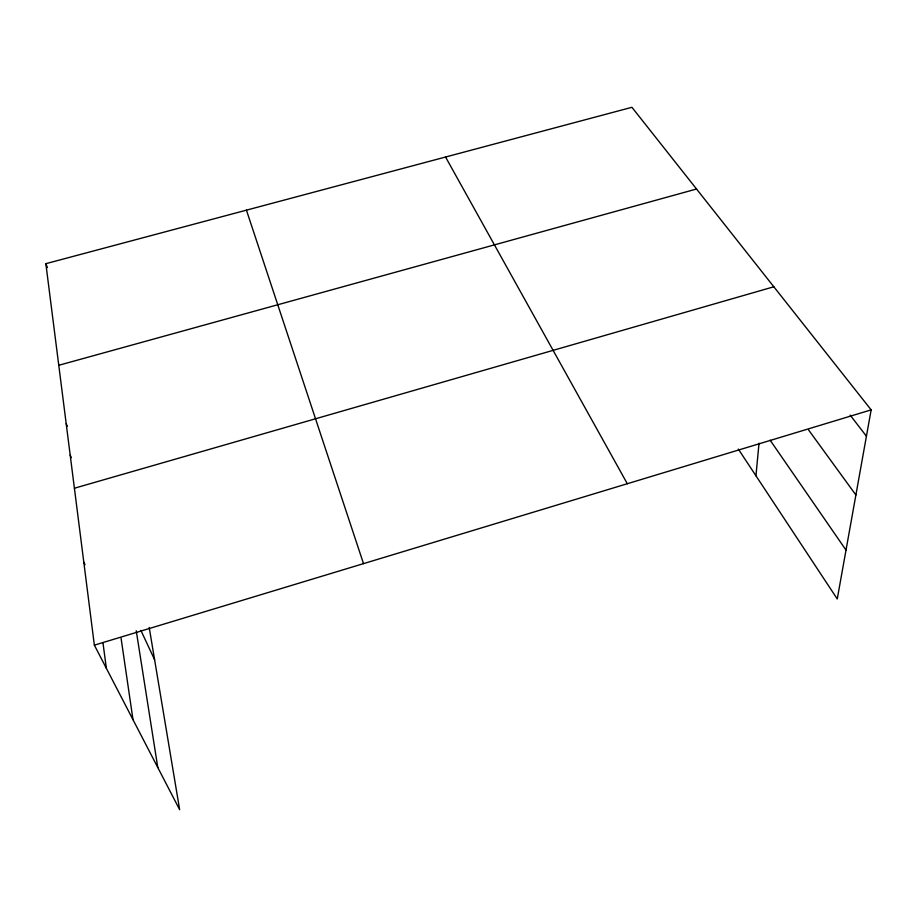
<?xml version="1.0" encoding="UTF-8"?>
<svg xmlns="http://www.w3.org/2000/svg" width="917" height="917" viewBox="0 0 917 917"><rect width="100%" height="100%" fill="white"/><g stroke="black" fill="none" stroke-linecap="round" stroke-linejoin="round"><path stroke-width="1.38" d="M755.94 475.785L759.024 443.186M149.207 627.457L179.652 809.7L94.359 645.155L45.85 263.683L631.928 107.3L871.15 409.876L837.255 598.961L738.323 449.078M94.359 645.155L871.15 409.876M74.403 488.234L773.833 286.78M58.768 365.287L696.53 189.017M850.162 415.103L866.427 436.217M808.622 429.993L855.893 495.008M770.142 440.206L846.013 550.108M445.559 157.025L627.308 483.729M83.814 562.213L85.029 564.689M140.874 630.38L154.606 659.736M70.196 455.141L71.343 457.64M66.196 423.7L67.331 426.21M45.85 263.683L47.466 267.581M246.432 210.165L363.51 563.634M136.232 630.736L157.793 767.529M121.09 638.324L132.999 719.696M102.968 642.84L106.361 668.31"/></g></svg>
